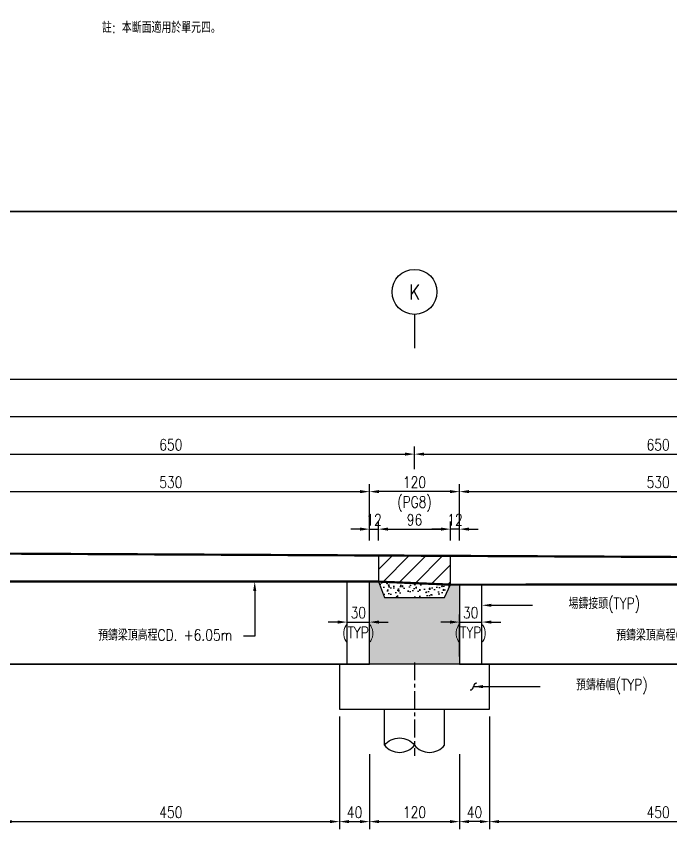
# Model space of a CAD drawing. Extents: x -791 to 13121, y -31587 to 2944.
# Drawn here: x 1964 to 2836, y -22948 to -21840 of the extents above; entities that cross this region are included whole.
import ezdxf
from ezdxf import colors
from ezdxf.entities.mleader import LeaderData, LeaderLine
from ezdxf.enums import TextEntityAlignment as Align
from ezdxf.math import Vec2, Vec3

# ---------------------------------------------------------------- set-up
doc = ezdxf.new("R2010")
doc.units = 0
doc.header["$LTSCALE"] = 0.05
doc.linetypes.add('CENTER', pattern=[50.8, 31.75, -6.35, 6.35, -6.35])
doc.linetypes.add('DASHED', pattern=[19.05, 12.7, -6.35])
doc.layers.get('Defpoints').update_dxf_attribs({"linetype": 'CONTINUOUS'})
for name, color, linetype in [('HB_0', 7, 'CONTINUOUS'), ('HB_DIM', 1, 'CONTINUOUS'), ('HB_SYMBOLS', 7, 'CONTINUOUS'), ('底圖', 7, 'CONTINUOUS'), ('預鑄梁', 4, 'CONTINUOUS')]:
    doc.layers.add(name, color=color, linetype=linetype)
doc.styles.get("Standard").update_dxf_attribs({"font": 'ROMANS.shx', "width": 0.8, "bigfont": 'lchinap.shx'})
doc.dimstyles.new('50cm', dxfattribs={"dimscale": 5, "dimtxt": 3, "dimasz": 2.5, "dimexe": 2, "dimexo": 2, "dimgap": 1, "dimtad": 1, "dimdsep": 46, "dimtxsty": 'Standard', "dimcen": 0, "dimclrt": 2, "dimadec": 0, "dimazin": 0, "dimtfac": 1, "dimtix": 1, "dimtmove": 2, "dimatfit": 3, "dimfxl": 0, "dimtolj": 1, "dimtzin": 0, "dimarcsym": 0})

# ---------------------------------------------------------------- blocks, each defined once
blk = doc.blocks.new('預鑄樁帽2x2')
at = {"layer": 'HB_0'}
blk.add_lwpolyline([(-100, 0), (100, 0), (100, 60), (-100, 60)], close=True, dxfattribs=at)
blk = doc.blocks.new('*D714')
at = {"layer": 'Defpoints', "color": 0}
for p in [(3395, -22373.6), (415, -22548.6), (3395, -22548.6)]:
    blk.add_point(p, dxfattribs=at)
at = {"layer": 'HB_DIM', "color": 0, "lineweight": -2}
for p, q in [((415, -22538.6), (415, -22363.6)), ((3395, -22538.6), (3395, -22363.6)), ((427.5, -22373.6), (3382.5, -22373.6))]:
    blk.add_line(p, q, dxfattribs=at)
at = {"layer": 'HB_DIM', "color": 0}
for points in [[(427.5, -22371.5), (427.5, -22375.6), (415, -22373.6)], [(3382.5, -22371.5), (3382.5, -22375.6), (3395, -22373.6)]]:
    blk.add_solid(points, dxfattribs=at)
at = {"layer": 'HB_DIM', "color": 2, "insert": (1905, -22361.1), "char_height": 15, "attachment_point": 5}
blk.add_mtext('\\A1;2980', dxfattribs=at)
blk = doc.blocks.new('*D716')
at = {"layer": 'Defpoints', "color": 0}
for p in [(3415, -22323.6), (415, -22548.6), (3415, -22548.6)]:
    blk.add_point(p, dxfattribs=at)
at = {"layer": 'HB_DIM', "color": 0, "lineweight": -2}
for p, q in [((415, -22538.6), (415, -22313.6)), ((3415, -22538.6), (3415, -22313.6)), ((427.5, -22323.6), (3402.5, -22323.6))]:
    blk.add_line(p, q, dxfattribs=at)
at = {"layer": 'HB_DIM', "color": 0}
for points in [[(427.5, -22321.5), (427.5, -22325.6), (415, -22323.6)], [(3402.5, -22321.5), (3402.5, -22325.6), (3415, -22323.6)]]:
    blk.add_solid(points, dxfattribs=at)
at = {"layer": 'HB_DIM', "color": 2, "insert": (1915, -22311.1), "char_height": 15, "attachment_point": 5}
blk.add_mtext('\\A1;3000', dxfattribs=at)
blk = doc.blocks.new('*D711')
at = {"layer": 'Defpoints', "color": 0}
for p in [(2435, -22473.6), (1905, -22548.6), (2435, -22548.6)]:
    blk.add_point(p, dxfattribs=at)
at = {"layer": 'HB_DIM', "color": 0, "lineweight": -2}
for p, q in [((1905, -22538.6), (1905, -22463.6)), ((2435, -22538.6), (2435, -22463.6)), ((1917.5, -22473.6), (2422.5, -22473.6))]:
    blk.add_line(p, q, dxfattribs=at)
at = {"layer": 'HB_DIM', "color": 0}
for points in [[(1917.5, -22471.5), (1917.5, -22475.6), (1905, -22473.6)], [(2422.5, -22471.5), (2422.5, -22475.6), (2435, -22473.6)]]:
    blk.add_solid(points, dxfattribs=at)
at = {"layer": 'HB_DIM', "color": 2, "insert": (2170, -22461.1), "char_height": 15, "attachment_point": 5}
blk.add_mtext('\\A1;530', dxfattribs=at)
blk = doc.blocks.new('*D712')
at = {"layer": 'Defpoints', "color": 0}
for p in [(3085, -22473.6), (2555, -22548.6), (3085, -22548.6)]:
    blk.add_point(p, dxfattribs=at)
at = {"layer": 'HB_DIM', "color": 0, "lineweight": -2}
for p, q in [((2555, -22538.6), (2555, -22463.6)), ((3085, -22538.6), (3085, -22463.6)), ((2567.5, -22473.6), (3072.5, -22473.6))]:
    blk.add_line(p, q, dxfattribs=at)
at = {"layer": 'HB_DIM', "color": 0}
for points in [[(2567.5, -22471.5), (2567.5, -22475.6), (2555, -22473.6)], [(3072.5, -22471.5), (3072.5, -22475.6), (3085, -22473.6)]]:
    blk.add_solid(points, dxfattribs=at)
at = {"layer": 'HB_DIM', "color": 2, "insert": (2820, -22461.1), "char_height": 15, "attachment_point": 5}
blk.add_mtext('\\A1;530', dxfattribs=at)
blk = doc.blocks.new('gr_t')
at = {"layer": 'HB_SYMBOLS', "color": 4, "linetype": 'Continuous'}
blk.add_line((0, -6), (0, -15), dxfattribs=at)
blk.add_circle((0, 0), 6, dxfattribs=at)
at = {"layer": 'HB_SYMBOLS', "color": 4, "linetype": 'Continuous', "width": 0.8}
blk.add_attdef('A', text='', height=4.5, dxfattribs=at).set_placement((0, 0), align=Align.MIDDLE)
blk = doc.blocks.new('PG89')
at = {"layer": 'HB_0'}
h = blk.add_hatch(color=253, dxfattribs=at)
h.dxf.hatch_style = 1
h.paths.add_polyline_path([(0, 0), (0, 110), (12, 110), (20, 89), (100, 89), (108, 106), (120, 106), (120, 0)])
at = {"layer": '預鑄梁'}
blk.add_lwpolyline([(0, 0), (0, 110), (12, 110), (20, 89), (100, 89), (108, 106), (120, 106), (120, 0), (0, 0)], dxfattribs=at)
blk = doc.blocks.new('*D718')
at = {"layer": 'Defpoints', "color": 0}
for p in [(2435, -22647.5), (2405, -22703.6), (2435, -22703.6)]:
    blk.add_point(p, dxfattribs=at)
at = {"layer": 'HB_DIM', "color": 0, "lineweight": -2}
for p, q in [((2405, -22693.6), (2405, -22637.5)), ((2435, -22693.6), (2435, -22637.5)), ((2392.5, -22647.5), (2380, -22647.5)), ((2405, -22647.5), (2435, -22647.5)), ((2447.5, -22647.5), (2460, -22647.5))]:
    blk.add_line(p, q, dxfattribs=at)
at = {"layer": 'HB_DIM', "color": 0}
for points in [[(2392.5, -22645.4), (2392.5, -22649.6), (2405, -22647.5)], [(2447.5, -22645.4), (2447.5, -22649.6), (2435, -22647.5)]]:
    blk.add_solid(points, dxfattribs=at)
at = {"layer": 'HB_DIM', "color": 2, "char_height": 15, "attachment_point": 5}
for s, insert in [('\\A1;30', (2420, -22635)), ('\\A1;(TYP)', (2420, -22663.9))]:
    blk.add_mtext(s, dxfattribs=dict(at, insert=insert))
blk = doc.blocks.new('*D719')
at = {"layer": 'Defpoints', "color": 0}
for p in [(2585, -22647.5), (2555, -22703.6), (2585, -22703.6)]:
    blk.add_point(p, dxfattribs=at)
at = {"layer": 'HB_DIM', "color": 0, "lineweight": -2}
for p, q in [((2555, -22693.6), (2555, -22637.5)), ((2585, -22693.6), (2585, -22637.5)), ((2542.5, -22647.5), (2530, -22647.5)), ((2555, -22647.5), (2585, -22647.5)), ((2597.5, -22647.5), (2610, -22647.5))]:
    blk.add_line(p, q, dxfattribs=at)
at = {"layer": 'HB_DIM', "color": 0}
for points in [[(2542.5, -22645.4), (2542.5, -22649.6), (2555, -22647.5)], [(2597.5, -22645.4), (2597.5, -22649.6), (2585, -22647.5)]]:
    blk.add_solid(points, dxfattribs=at)
at = {"layer": 'HB_DIM', "color": 2, "char_height": 15, "attachment_point": 5}
for s, insert in [('\\A1;30', (2570, -22635)), ('\\A1;(TYP)', (2570, -22663.9))]:
    blk.add_mtext(s, dxfattribs=dict(at, insert=insert))
blk = doc.blocks.new('*D729')
at = {"layer": 'Defpoints', "color": 0}
for p in [(2447, -22523.6), (2435, -22548.6), (2447, -22548.6)]:
    blk.add_point(p, dxfattribs=at)
at = {"layer": 'HB_DIM', "color": 0, "lineweight": -2}
for p, q in [((2435, -22538.6), (2435, -22513.6)), ((2447, -22538.6), (2447, -22513.6)), ((2422.5, -22523.6), (2410, -22523.6)), ((2435, -22523.6), (2447, -22523.6)), ((2459.5, -22523.6), (2472, -22523.6))]:
    blk.add_line(p, q, dxfattribs=at)
at = {"layer": 'HB_DIM', "color": 0}
for points in [[(2422.5, -22521.5), (2422.5, -22525.6), (2435, -22523.6)], [(2459.5, -22521.5), (2459.5, -22525.6), (2447, -22523.6)]]:
    blk.add_solid(points, dxfattribs=at)
at = {"layer": 'HB_DIM', "color": 2, "insert": (2441, -22511.1), "char_height": 15, "attachment_point": 5}
blk.add_mtext('\\A1;12', dxfattribs=at)
blk = doc.blocks.new('*D730')
at = {"layer": 'Defpoints', "color": 0}
for p in [(2543, -22523.6), (2447, -22548.6), (2543, -22548.6)]:
    blk.add_point(p, dxfattribs=at)
at = {"layer": 'HB_DIM', "color": 0, "lineweight": -2}
for p, q in [((2447, -22538.6), (2447, -22513.6)), ((2543, -22538.6), (2543, -22513.6)), ((2459.5, -22523.6), (2530.5, -22523.6))]:
    blk.add_line(p, q, dxfattribs=at)
at = {"layer": 'HB_DIM', "color": 0}
for points in [[(2459.5, -22521.5), (2459.5, -22525.6), (2447, -22523.6)], [(2530.5, -22521.5), (2530.5, -22525.6), (2543, -22523.6)]]:
    blk.add_solid(points, dxfattribs=at)
at = {"layer": 'HB_DIM', "color": 2, "insert": (2495, -22511.1), "char_height": 15, "attachment_point": 5}
blk.add_mtext('\\A1;96', dxfattribs=at)
blk = doc.blocks.new('*D731')
at = {"layer": 'Defpoints', "color": 0}
for p in [(2543, -22523.6), (2543, -22548.6), (2555, -22548.6)]:
    blk.add_point(p, dxfattribs=at)
at = {"layer": 'HB_DIM', "color": 0, "lineweight": -2}
for p, q in [((2543, -22538.6), (2543, -22513.6)), ((2555, -22538.6), (2555, -22513.6)), ((2530.5, -22523.6), (2518, -22523.6)), ((2555, -22523.6), (2543, -22523.6)), ((2567.5, -22523.6), (2580, -22523.6))]:
    blk.add_line(p, q, dxfattribs=at)
at = {"layer": 'HB_DIM', "color": 0}
for points in [[(2530.5, -22521.5), (2530.5, -22525.6), (2543, -22523.6)], [(2567.5, -22521.5), (2567.5, -22525.6), (2555, -22523.6)]]:
    blk.add_solid(points, dxfattribs=at)
at = {"layer": 'HB_DIM', "color": 2, "insert": (2549, -22511.1), "char_height": 15, "attachment_point": 5}
blk.add_mtext('\\A1;12', dxfattribs=at)
blk = doc.blocks.new('80cm直樁')
at = {"layer": 'HB_0', "linetype": 'Continuous'}
for p, q in [((-40, -48.1), (-40, 0)), ((40, -48.1), (40, 0))]:
    blk.add_line(p, q, dxfattribs=at)
for points in [[(-40, -48.1, -0.48), (0, -48.1, 0.48), (40, -48.1, 0.48)], [(-40, -48.1, 0.48), (0, -48.1, 0.48)]]:
    blk.add_lwpolyline(points, format="xyb", dxfattribs=at)
at = {"layer": 'HB_DIM', "color": 1, "linetype": 'CENTER', "ltscale": 15}
blk.add_line((0, 62.2), (0, -62.2), dxfattribs=at)
blk = doc.blocks.new('*D847')
at = {"layer": 'Defpoints', "color": 0}
for p in [(2495, -22423.6), (1845, -22453.6), (2495, -22453.6)]:
    blk.add_point(p, dxfattribs=at)
at = {"layer": 'HB_DIM', "color": 0, "lineweight": -2}
for p, q in [((1845, -22443.6), (1845, -22413.6)), ((2495, -22443.6), (2495, -22413.6)), ((1857.5, -22423.6), (2482.5, -22423.6))]:
    blk.add_line(p, q, dxfattribs=at)
at = {"layer": 'HB_DIM', "color": 0}
for points in [[(1857.5, -22421.5), (1857.5, -22425.6), (1845, -22423.6)], [(2482.5, -22421.5), (2482.5, -22425.6), (2495, -22423.6)]]:
    blk.add_solid(points, dxfattribs=at)
at = {"layer": 'HB_DIM', "color": 2, "insert": (2170, -22411.1), "char_height": 15, "attachment_point": 5}
blk.add_mtext('\\A1;650', dxfattribs=at)
blk = doc.blocks.new('*D848')
at = {"layer": 'Defpoints', "color": 0}
for p in [(3145, -22423.6), (2495, -22453.6), (3145, -22453.6)]:
    blk.add_point(p, dxfattribs=at)
at = {"layer": 'HB_DIM', "color": 0, "lineweight": -2}
for p, q in [((2495, -22443.6), (2495, -22413.6)), ((3145, -22443.6), (3145, -22413.6)), ((2507.5, -22423.6), (3132.5, -22423.6))]:
    blk.add_line(p, q, dxfattribs=at)
at = {"layer": 'HB_DIM', "color": 0}
for points in [[(2507.5, -22421.5), (2507.5, -22425.6), (2495, -22423.6)], [(3132.5, -22421.5), (3132.5, -22425.6), (3145, -22423.6)]]:
    blk.add_solid(points, dxfattribs=at)
at = {"layer": 'HB_DIM', "color": 2, "insert": (2820, -22411.1), "char_height": 15, "attachment_point": 5}
blk.add_mtext('\\A1;650', dxfattribs=at)
blk = doc.blocks.new('*D853')
at = {"layer": 'Defpoints', "color": 0}
for p in [(2435, -22473.6), (2435, -22548.6), (2555, -22548.6)]:
    blk.add_point(p, dxfattribs=at)
at = {"layer": 'HB_DIM', "color": 0, "lineweight": -2}
for p, q in [((2435, -22538.6), (2435, -22463.6)), ((2555, -22538.6), (2555, -22463.6)), ((2542.5, -22473.6), (2447.5, -22473.6))]:
    blk.add_line(p, q, dxfattribs=at)
at = {"layer": 'HB_DIM', "color": 0}
for points in [[(2447.5, -22471.5), (2447.5, -22475.6), (2435, -22473.6)], [(2542.5, -22471.5), (2542.5, -22475.6), (2555, -22473.6)]]:
    blk.add_solid(points, dxfattribs=at)
at = {"layer": 'HB_DIM', "color": 2, "char_height": 15, "attachment_point": 5}
for s, insert in [('\\A1;120', (2495, -22461.1)), ('\\A1;(PG8)', (2495, -22490))]:
    blk.add_mtext(s, dxfattribs=dict(at, insert=insert))
blk = doc.blocks.new('*D909')
at = {"layer": 'Defpoints', "color": 0}
for p in [(2435, -22813.6), (2555, -22813.6), (2555, -22913.6)]:
    blk.add_point(p, dxfattribs=at)
at = {"layer": 'HB_DIM', "color": 0, "lineweight": -2}
for p, q in [((2435, -22823.6), (2435, -22923.6)), ((2555, -22823.6), (2555, -22923.6)), ((2447.5, -22913.6), (2542.5, -22913.6))]:
    blk.add_line(p, q, dxfattribs=at)
at = {"layer": 'HB_DIM', "color": 0}
for points in [[(2447.5, -22911.5), (2447.5, -22915.6), (2435, -22913.6)], [(2542.5, -22911.5), (2542.5, -22915.6), (2555, -22913.6)]]:
    blk.add_solid(points, dxfattribs=at)
at = {"layer": 'HB_DIM', "color": 2, "insert": (2495, -22901.1), "char_height": 15, "attachment_point": 5}
blk.add_mtext('\\A1;120', dxfattribs=at)
blk = doc.blocks.new('*D911')
at = {"layer": 'Defpoints', "color": 0}
for p in [(1945, -22763.6), (2395, -22763.6), (2395, -22913.6)]:
    blk.add_point(p, dxfattribs=at)
at = {"layer": 'HB_DIM', "color": 0, "lineweight": -2}
for p, q in [((1945, -22773.6), (1945, -22923.6)), ((2395, -22773.6), (2395, -22923.6)), ((1957.5, -22913.6), (2382.5, -22913.6))]:
    blk.add_line(p, q, dxfattribs=at)
at = {"layer": 'HB_DIM', "color": 0}
for points in [[(1957.5, -22911.5), (1957.5, -22915.6), (1945, -22913.6)], [(2382.5, -22911.5), (2382.5, -22915.6), (2395, -22913.6)]]:
    blk.add_solid(points, dxfattribs=at)
at = {"layer": 'HB_DIM', "color": 2, "insert": (2170, -22901.1), "char_height": 15, "attachment_point": 5}
blk.add_mtext('\\A1;450', dxfattribs=at)
blk = doc.blocks.new('*D912')
at = {"layer": 'Defpoints', "color": 0}
for p in [(2595, -22763.6), (2555, -22813.6), (2555, -22913.6)]:
    blk.add_point(p, dxfattribs=at)
at = {"layer": 'HB_DIM', "color": 0, "lineweight": -2}
for p, q in [((2595, -22773.6), (2595, -22923.6)), ((2555, -22823.6), (2555, -22923.6)), ((2582.5, -22913.6), (2567.5, -22913.6))]:
    blk.add_line(p, q, dxfattribs=at)
at = {"layer": 'HB_DIM', "color": 0}
for points in [[(2567.5, -22911.5), (2567.5, -22915.6), (2555, -22913.6)], [(2582.5, -22911.5), (2582.5, -22915.6), (2595, -22913.6)]]:
    blk.add_solid(points, dxfattribs=at)
at = {"layer": 'HB_DIM', "color": 2, "insert": (2575, -22901.1), "char_height": 15, "attachment_point": 5}
blk.add_mtext('\\A1;40', dxfattribs=at)
blk = doc.blocks.new('*D915')
at = {"layer": 'Defpoints', "color": 0}
for p in [(2595, -22763.6), (3045, -22763.6), (3045, -22913.6)]:
    blk.add_point(p, dxfattribs=at)
at = {"layer": 'HB_DIM', "color": 0, "lineweight": -2}
for p, q in [((2595, -22773.6), (2595, -22923.6)), ((3045, -22773.6), (3045, -22923.6)), ((2607.5, -22913.6), (3032.5, -22913.6))]:
    blk.add_line(p, q, dxfattribs=at)
at = {"layer": 'HB_DIM', "color": 0}
for points in [[(2607.5, -22911.5), (2607.5, -22915.6), (2595, -22913.6)], [(3032.5, -22911.5), (3032.5, -22915.6), (3045, -22913.6)]]:
    blk.add_solid(points, dxfattribs=at)
at = {"layer": 'HB_DIM', "color": 2, "insert": (2820, -22901.1), "char_height": 15, "attachment_point": 5}
blk.add_mtext('\\A1;450', dxfattribs=at)
blk = doc.blocks.new('*D919')
at = {"layer": 'Defpoints', "color": 0}
for p in [(2395, -22763.6), (2435, -22813.6), (2435, -22913.6)]:
    blk.add_point(p, dxfattribs=at)
at = {"layer": 'HB_DIM', "color": 0, "lineweight": -2}
for p, q in [((2395, -22773.6), (2395, -22923.6)), ((2435, -22823.6), (2435, -22923.6)), ((2407.5, -22913.6), (2422.5, -22913.6))]:
    blk.add_line(p, q, dxfattribs=at)
at = {"layer": 'HB_DIM', "color": 0}
for points in [[(2407.5, -22911.5), (2407.5, -22915.6), (2395, -22913.6)], [(2422.5, -22911.5), (2422.5, -22915.6), (2435, -22913.6)]]:
    blk.add_solid(points, dxfattribs=at)
at = {"layer": 'HB_DIM', "color": 2, "insert": (2415, -22901.1), "char_height": 15, "attachment_point": 5}
blk.add_mtext('\\A1;40', dxfattribs=at)

msp = doc.modelspace()

# ---------------------------------------------------------------- hatches: boundary and pattern name
at = {"layer": 'HB_0'}
h = msp.add_hatch(dxfattribs=at)
h.set_pattern_fill('ANSI31', color=1, scale=5)
h.set_pattern_definition([(45, (1965.714, 2265.646), (-11.22532, 11.22532), [])])
h.paths.add_polyline_path([(497, -22583.564), (593, -22587.564), (593, -22549.514), (497, -22548.914)])
h.paths.add_polyline_path([(1147, -22587.564), (1243, -22590.564), (1242.999, -22590.564), (1242.956, -22552.764), (1146.953, -22552.164), (1147, -22587.564)])
h.paths.add_polyline_path([(1821.955, -22591.344), (1893, -22593.564), (1893.005, -22593.564), (1893.193, -22556.015), (1821.955, -22555.599)])
h.paths.add_polyline_path([(1797, -22590.564), (1821.955, -22591.344), (1821.955, -22555.599), (1797.176, -22555.415), (1797, -22590.564)])
h.paths.add_polyline_path([(2447, -22593.564), (2543, -22597.565), (2543, -22597.564), (2543, -22597.564), (2543.191, -22559.265), (2446.939, -22558.664), (2447, -22593.564)])
h.paths.add_polyline_path([(3097, -22597.564), (3193, -22598.564), (3193.015, -22598.564), (3193.195, -22562.515), (3097.178, -22561.915), (3097, -22597.564)])
h = msp.add_hatch(dxfattribs=at)
h.set_pattern_fill('AR-CONC', color=1, scale=0.1)
h.set_pattern_definition([(50, (3915.714, 2255.646), (18.218467, -1.593909), [1.905, -20.955]), (355, (3915.714, 2255.646), (-3.524342, 19.105685), [1.524, -16.764058]), (100.451445, (3917.232, 2255.513), (14.694125, 17.511775), [1.619001, -17.809024]), (46.1842, (3915.714, 2260.726), (27.107904, -4.204233), [2.8575, -31.4325]), (96.63556, (3917.973, 2260.376), (23.740413, 24.742612), [2.428502, -26.71356]), (351.18415, (3915.714, 2260.726), (23.740413, 24.742612), [2.285997, -25.145973]), (21, (3918.254, 2259.456), (15.161439, -10.22652), [1.905, -20.955]), (326, (3918.254, 2259.456), (6.180203, 18.418797), [1.524, -16.764]), (71.451445, (3919.518, 2258.604), (21.341642, 8.192277), [1.619001, -17.808994]), (37.5, (3915.714, 2255.646), (0.3088603, 8.4555039), [0, -16.5608, 0, -17.018, 0, -16.8275]), (7.5, (3915.714, 2255.646), (6.6819663, 10.0180575), [0, -9.7028, 0, -16.1798, 0, -6.4135]), (327.5, (3910.05, 2255.646), (13.5590595, -0.5728744), [0, -6.35, 0, -19.812, 0, -26.289]), (317.5, (3907.51, 2255.646), (14.812918, 2.542649), [0, -8.255, 0, -13.1572, 0, -18.669])])
h.paths.add_polyline_path([(2543, -22597.564), (2447, -22593.564), (2455, -22614.564), (2535, -22614.564)])

# ---------------------------------------------------------------- linework, layer by layer
at = {"layer": 'Defpoints', "color": 217}
for points in [[(3945, -21655), (2947.5, -21655), (2947.5, -22100), (0, -22100), (0, -19337.5), (3945, -19337.5)], [(3945, -24417.5), (2947.5, -24417.5), (2947.5, -24862.5), (0, -24862.5), (0, -22100), (3945, -22100)]]:
    msp.add_lwpolyline(points, close=True, dxfattribs=at)
at = {"layer": 'HB_0'}
msp.add_line((485, -22548.914), (3395, -22563.464), dxfattribs=at)
at = {"layer": 'HB_0', "color": 252}
for p, q in [((2405, -22703.564), (2405, -22593.565)), ((2585, -22703.564), (2585, -22597.565))]:
    msp.add_line(p, q, dxfattribs=at)
at = {"layer": 'HB_0', "color": 1, "linetype": 'DASHED', "ltscale": 30, "const_width": 3}
msp.add_lwpolyline([(415, -22558.614), (415, -22623.564), (485, -22623.564), (485, -22583.564), (497, -22583.564), (593, -22587.564), (605, -22587.564), (1147, -22587.564), (1243, -22590.564), (1797, -22590.564), (1893, -22593.564), (2447, -22593.564), (2543.002, -22597.565), (3097, -22597.564), (3193, -22598.564), (3395, -22598.564), (3395, -22563.464), (425.05, -22548.614, 0.41567878)], format="xyb", close=True, dxfattribs=at)
at = {"layer": 'HB_0', "color": 4}
msp.add_lwpolyline([(2543, -22597.565), (2543.191, -22559.265), (2446.939, -22558.664), (2447, -22593.565)], dxfattribs=at)
at = {"layer": 'HB_0'}
for points in [[(1905, -22703.564), (2435, -22703.564), (2435, -22593.565), (1905, -22593.565)], [(2555, -22703.564), (3085, -22703.564), (3085, -22597.565), (2555, -22597.565)]]:
    msp.add_lwpolyline(points, close=True, dxfattribs=at)
msp.add_lwpolyline([(3395, -22598.564), (3395, -22703.564), (645, -22703.564)], dxfattribs=at)

# ---------------------------------------------------------------- block references
for name, p in [('PG89', (2435, -22703.564)), ('預鑄樁帽2x2', (2495, -22763.564)), ('80cm直樁', (2495, -22763.564))]:
    msp.add_blockref(name, p, dxfattribs=at)
at = {"layer": '底圖'}
ref = msp.add_blockref('gr_t', (2495, -22207.248), dxfattribs=dict(at, xscale=5, yscale=5, zscale=5))
ref.add_attrib('A', 'K', dxfattribs={"layer": 'HB_SYMBOLS', "color": 4, "linetype": 'Continuous', "height": 20, "width": 0.8}).set_placement((2495, -22207.248), align=Align.MIDDLE)

# ---------------------------------------------------------------- texts
at = {"layer": 'HB_0', "color": 2, "linetype": 'Continuous', "width": 0.8}
msp.add_text('註: 本斷面適用於單元四。', height=15, dxfattribs=at).set_placement((2078.066, -21854.528), align=Align.MIDDLE_LEFT)

# ---------------------------------------------------------------- dimensions: what is measured, and where the dimension line sits
at = {"layer": 'HB_DIM'}
for base, p1, p2, picture, middle in [((3415, -22323.564), (415, -22548.564), (3415, -22548.564), '*D716', (1915, -22311.064)), ((3395, -22373.564), (415, -22548.564), (3395, -22548.564), '*D714', (1905, -22361.064)), ((2495, -22423.564), (1845, -22453.564), (2495, -22453.564), '*D847', (2170, -22411.064)), ((3145, -22423.564), (2495, -22453.564), (3145, -22453.564), '*D848', (2820, -22411.064)), ((2435, -22473.564), (1905, -22548.564), (2435, -22548.564), '*D711', (2170, -22461.064)), ((3085, -22473.564), (2555, -22548.564), (3085, -22548.564), '*D712', (2820, -22461.064)), ((2447, -22523.564), (2435, -22548.564), (2447, -22548.564), '*D729', (2441, -22511.064)), ((2543, -22523.564), (2447, -22548.564), (2543, -22548.564), '*D730', (2495, -22511.064)), ((2395, -22913.564), (1945, -22763.564), (2395, -22763.564), '*D911', (2170, -22901.064)), ((2555, -22913.564), (2595, -22763.564), (2555, -22813.564), '*D912', (2575, -22901.064)), ((3045, -22913.564), (2595, -22763.564), (3045, -22763.564), '*D915', (2820, -22901.064)), ((2555, -22913.564), (2435, -22813.564), (2555, -22813.564), '*D909', (2495, -22901.064))]:
    dim = msp.add_linear_dim(base=base, p1=p1, p2=p2, dimstyle='50cm', dxfattribs=at)
    dim.commit()
    dim.dimension.update_dxf_attribs({"geometry": picture, "text_midpoint": middle})
dim = msp.add_linear_dim(base=(2435, -22473.564), p1=(2555, -22548.564), p2=(2435, -22548.564), angle=180, text='<>\\X(PG8)', dimstyle='50cm', dxfattribs=at)
dim.commit()
dim.dimension.update_dxf_attribs({"geometry": '*D853', "text_midpoint": (2495, -22473.564)})
for base, p1, p2, picture, middle in [((2543, -22523.564), (2555, -22548.564), (2543, -22548.564), '*D731', (2549, -22511.064)), ((2435, -22913.564), (2395, -22763.564), (2435, -22813.564), '*D919', (2415, -22901.064))]:
    dim = msp.add_linear_dim(base=base, p1=p1, p2=p2, angle=180, dimstyle='50cm', dxfattribs=at)
    dim.commit()
    dim.dimension.update_dxf_attribs({"geometry": picture, "text_midpoint": middle})
for base, p1, p2, picture, middle in [((2435, -22647.486), (2405, -22703.564), (2435, -22703.564), '*D718', (2420, -22647.486)), ((2585, -22647.486), (2555, -22703.564), (2585, -22703.564), '*D719', (2570, -22647.486))]:
    dim = msp.add_linear_dim(base=base, p1=p1, p2=p2, text='<>\\X(TYP)', dimstyle='50cm', dxfattribs=at)
    dim.commit()
    dim.dimension.update_dxf_attribs({"geometry": picture, "text_midpoint": middle})

# ---------------------------------------------------------------- leaders
msp.add_leader([(2573.791, -22733.564), (2662.583, -22733.564)], dimstyle='50cm', override={"dimgap": 1, "dimtad": 0, "dimldrblk": 'Integral'}, dxfattribs=at)
ml = msp.add_multileader_mtext('Standard', dxfattribs=at)
ml.set_content('預鑄梁頂高程CD. +6.05m', color=2)
ml.set_leader_properties(color=1)
ml.build(insert=Vec2(0, 0))
ml.multileader.update_dxf_attribs({"dogleg_length": 3, "arrow_head_size": 12.5, "scale": 5})
ctx = ml.context
ctx.base_point, ctx.scale, ctx.char_height, ctx.arrow_head_size, ctx.landing_gap_size, ctx.plane_origin = Vec3(2000.213, -22666.133), 5, 15, 12.5, 15, Vec3(2001.891, -22586.564)
ctx.text_align_type = 2
notes = []
notes.append((ctx, [(0, (1, 1, 0), (2281.891, -22666.133), (-1, 0), 15, [(0, [(2281.891, -22593.565)], 0, [])])]))
ctx.mtext.insert, ctx.mtext.alignment, ctx.mtext.flow_direction = Vec3(2251.891, -22657.227), 3, 5
ml = msp.add_multileader_mtext('Standard', dxfattribs=at)
ml.set_content('預鑄梁頂高程CD. +6.01m', color=2)
ml.set_leader_properties(color=1)
ml.build(insert=Vec2(0, 0))
ml.multileader.update_dxf_attribs({"dogleg_length": 3, "arrow_head_size": 12.5, "scale": 5})
ctx = ml.context
ctx.base_point, ctx.scale, ctx.char_height, ctx.arrow_head_size, ctx.landing_gap_size, ctx.plane_origin = Vec3(2691.264, -22666.133), 5, 15, 12.5, 15, Vec3(2972.942, -22586.564)
ctx.text_align_type = 2
notes.append((ctx, [(0, (1, 1, 0), (2972.942, -22666.133), (-1, 0), 15, [(0, [(2972.933, -22598.958)], 0, [])])]))
ctx.mtext.insert, ctx.mtext.alignment, ctx.mtext.flow_direction = Vec3(2942.942, -22657.227), 3, 5
ml = msp.add_multileader_mtext('Standard', dxfattribs=at)
ml.set_content('場鑄接頭(TYP)', color=2)
ml.set_leader_properties(color=1)
ml.build(insert=Vec2(0, 0))
ml.multileader.update_dxf_attribs({"dogleg_length": 3, "arrow_head_size": 12.5, "scale": 5})
ctx = ml.context
ctx.base_point, ctx.scale, ctx.char_height, ctx.arrow_head_size, ctx.landing_gap_size, ctx.plane_origin = Vec3(2652.583, -22625.134), 5, 15, 12.5, 15, Vec3(2585, -22625.134)
ctx.text_align_type = 2
notes.append((ctx, [(0, (1, 1, 0), (2637.583, -22625.134), (1, 0), 15, [(0, [(2585, -22625.134)], 0, [])])]))
ctx.mtext.insert, ctx.mtext.alignment, ctx.mtext.flow_direction = Vec3(2795.975, -22615.134), 3, 5
ml = msp.add_multileader_mtext('Standard', dxfattribs=at)
ml.set_content('預鑄樁帽(TYP)', color=2)
ml.set_leader_properties(color=1)
ml.build(insert=Vec2(0, 0))
ml.multileader.update_dxf_attribs({"dogleg_length": 3, "arrow_head_size": 12.5, "scale": 5})
ctx = ml.context
ctx.base_point, ctx.scale, ctx.char_height, ctx.arrow_head_size, ctx.landing_gap_size, ctx.plane_origin = Vec3(2662.583, -22733.564), 5, 15, 12.5, 15, Vec3(2595, -22733.564)
ctx.text_align_type = 2
notes.append((ctx, [(0, (1, 1, 0), (2647.583, -22733.564), (1, 0), 15, [(0, [(2573.791, -22733.564)], 0, [])])]))
ctx.mtext.insert, ctx.mtext.alignment, ctx.mtext.flow_direction = Vec3(2805.975, -22723.564), 3, 5
for ctx, leaders in notes:
    for number, flags, end, landing, length, lines in leaders:
        leader = LeaderData()
        leader.index, (leader.has_last_leader_line, leader.has_dogleg_vector, leader.attachment_direction) = number, flags
        leader.last_leader_point, leader.dogleg_vector, leader.dogleg_length = Vec3(end), Vec3(landing), length
        for number, points, colour, breaks in lines:
            line = LeaderLine()
            line.index, line.vertices, line.color, line.breaks = number, Vec3.list(points), colors.encode_raw_color(colour), breaks
            leader.lines.append(line)
        ctx.leaders.append(leader)

doc.saveas('drawing.dxf')
